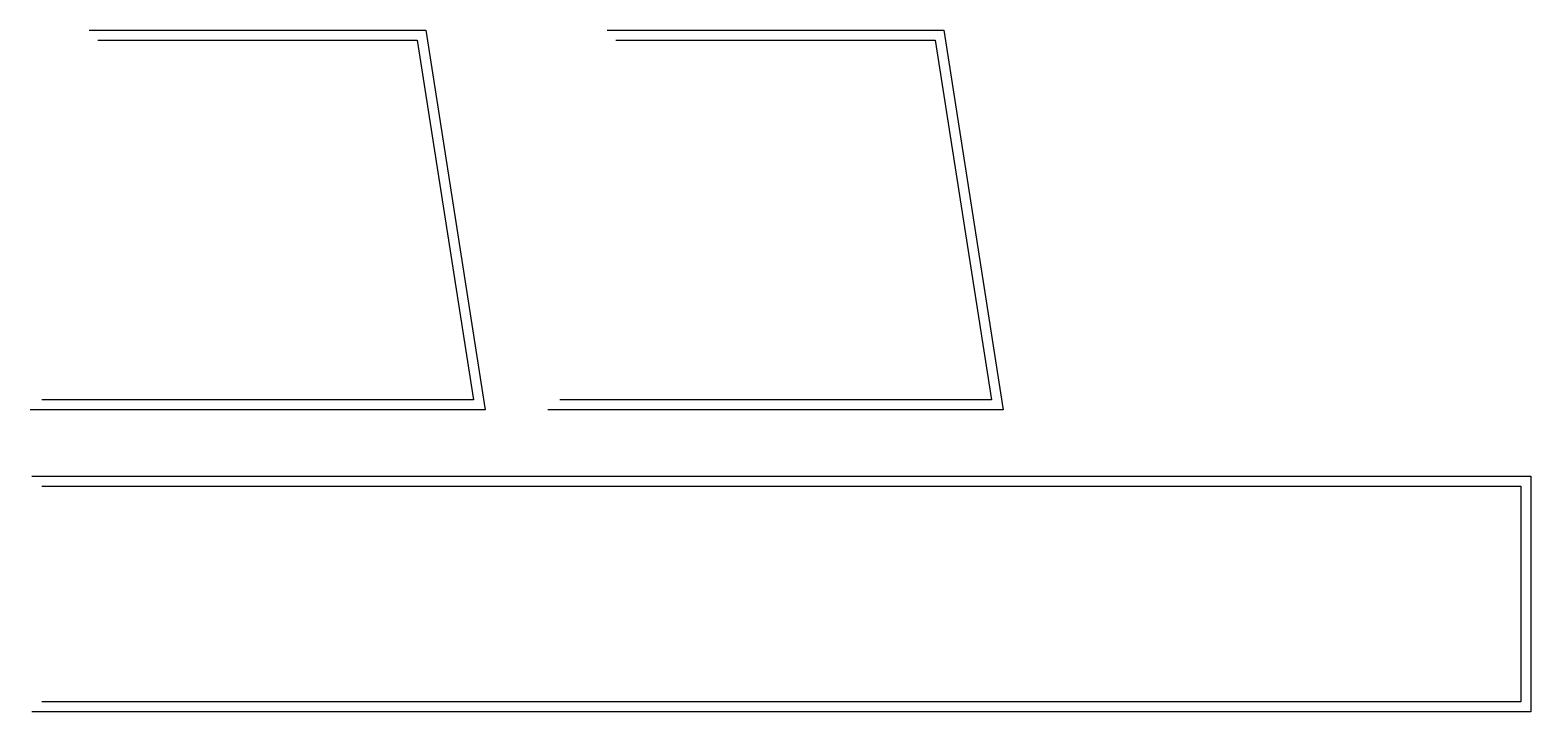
# Model space of a CAD drawing. Header units: millimetres. Extents: x -8 to 1035, y -467 to 7.
import ezdxf

# ---------------------------------------------------------------- set-up
doc = ezdxf.new("R2010")
doc.units = ezdxf.units.MM

msp = doc.modelspace()

# ---------------------------------------------------------------- linework, layer by layer
for points in [[(33.0073, 7), (266.9927, 7), (308.1767, -257), (-8.1767, -257)], [(39, 0), (261, 0), (300, -250), (0, -250)], [(393.0073, 7), (626.9927, 7), (668.1767, -257), (351.8233, -257)], [(399, 0), (621, 0), (660, -250), (360, -250)], [(-7, -303), (1035.0474, -303), (1035.0474, -467), (-7, -467)], [(0, -310), (1028.0474, -310), (1028.0474, -460), (0, -460)]]:
    msp.add_lwpolyline(points)

doc.saveas('drawing.dxf')
